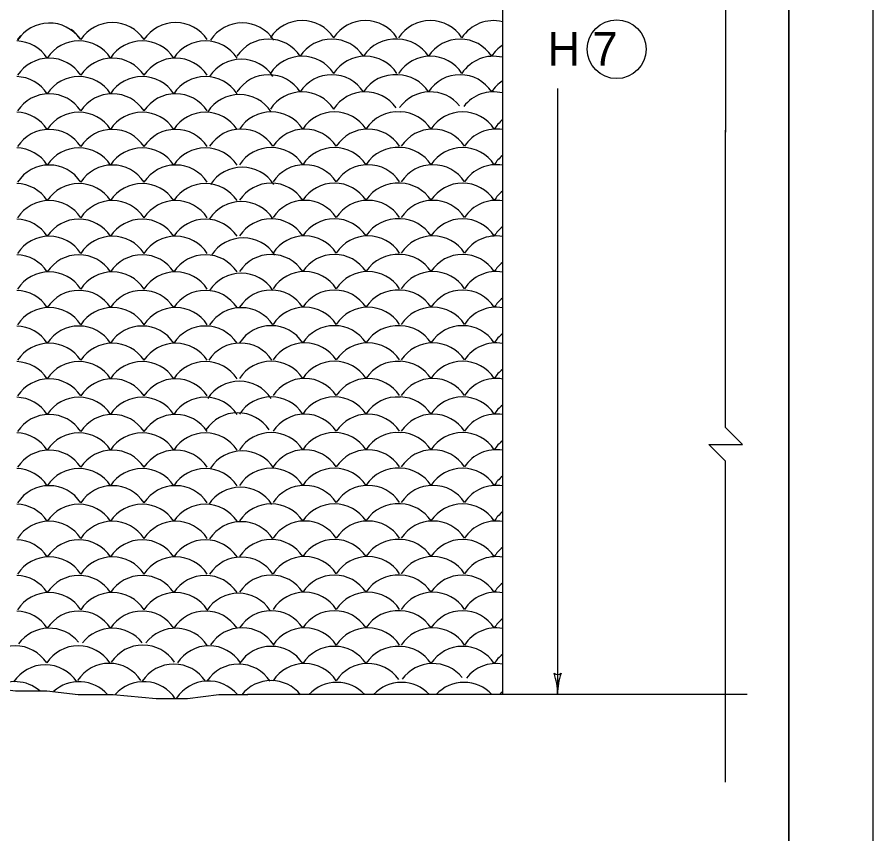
# Model space of a CAD drawing. Extents: x 1000 to 1036.3, y 1000 to 1022.
# Drawn here: x 1030.9 to 1036, y 1011.11 to 1015.97 of the extents above; entities that cross this region are included whole.
import ezdxf

# ---------------------------------------------------------------- set-up
doc = ezdxf.new("R2010")
doc.units = 0
for name, color, linetype in [('1', 7, 'Continuous'), ('10', 7, 'Continuous'), ('11', 7, 'Continuous'), ('5', 7, 'Continuous')]:
    doc.layers.add(name, color=color, linetype=linetype)

msp = doc.modelspace()

# ---------------------------------------------------------------- linework, layer by layer
at = {"layer": '1'}
for p, q in [((1033.7946, 1019.3265), (1033.7946, 1011.9342)), ((1034.1228, 1015.5399), (1034.1228, 1011.9361)), ((1035.2517, 1011.9342), (1032.2763, 1011.9342))]:
    msp.add_line(p, q, dxfattribs=at)
for points in [[(1035.1241, 1015.2818), (1035.1241, 1017.667), (1035.0241, 1017.767), (1035.2241, 1017.767), (1035.1241, 1017.867), (1035.1241, 1019.8742)], [(1035.1228, 1011.4136), (1035.1228, 1013.3232), (1035.0228, 1013.4232), (1035.2228, 1013.4232), (1035.1228, 1013.5232), (1035.1228, 1015.2927)], [(1027.4518, 1011.9807), (1027.6612, 1012.004), (1027.9171, 1012.0273), (1028.1498, 1012.0505), (1028.3824, 1012.0738), (1028.6616, 1012.0971), (1028.9175, 1012.0971), (1029.1037, 1012.1203), (1029.2898, 1012.1203), (1029.4992, 1012.0971), (1029.7086, 1012.0971), (1029.8948, 1012.0971), (1030.0808, 1012.0738), (1030.3135, 1012.0505), (1030.4997, 1012.004), (1030.709, 1011.9807), (1030.8952, 1011.9574), (1031.0813, 1011.9574), (1031.2674, 1011.9342), (1031.4768, 1011.9342), (1031.7328, 1011.9108), (1031.9189, 1011.9108)], [(1031.9189, 1011.9108), (1032.105, 1011.9342), (1032.2782, 1011.9342)]]:
    msp.add_lwpolyline(points, dxfattribs=at)
for centre, radius, start, end in [((1034.1228, 1012.0853), 0.0313, 228.7746, 310.8913), ((1033.7318, 1011.9367), 0.3909, 0, 18.6688), ((1034.5137, 1011.9367), 0.3909, 161.3472, 179.9939), ((1033.7318, 1011.9367), 0.3909, 359.9878, 0)]:
    msp.add_arc(centre, radius, start, end, dxfattribs=at)
at = {"layer": '10'}
for p, q in [((1036, 1022), (1036, 1000)), ((1035.5, 1021.5), (1035.5, 1000.5))]:
    msp.add_line(p, q, dxfattribs=at)
at = {"layer": '11'}
msp.add_lwpolyline([(1007, 1000.5), (1035.5, 1000.5), (1035.5, 1021.5), (1007, 1021.5)], close=True, dxfattribs=at)
msp.add_lwpolyline([(1007, 1000.5), (1035.5, 1000.5), (1035.5, 1021.5), (1007, 1021.5)], close=True, dxfattribs=at)
msp.add_lwpolyline([(1007, 1000.5), (1035.5, 1000.5), (1035.5, 1021.5), (1007, 1021.5)], close=True, dxfattribs=at)
msp.add_lwpolyline([(1007, 1000.5), (1035.5, 1000.5), (1035.5, 1021.5), (1007, 1021.5)], close=True, dxfattribs=at)
msp.add_circle((1034.4745, 1015.7747), 0.175, dxfattribs=at)
at = {"layer": '5'}
for centre, start, end in [((1031.0961, 1015.7054), 35.3574, 146.8614), ((1031.472, 1015.7085), 33.1386, 146.8614), ((1031.8485, 1015.7085), 33.1386, 146.8614), ((1032.2448, 1015.7056), 33.1386, 146.8614), ((1032.3711, 1015.7626), 128.9409, 129.3353), ((1032.6013, 1015.7197), 33.1386, 146.8614), ((1032.9778, 1015.7197), 33.1386, 146.8614), ((1033.3648, 1015.7197), 33.1386, 146.8614), ((1033.7413, 1015.7197), 76.2964, 146.8614), ((1031.0955, 1015.7085), 33.1386, 54.6402), ((1030.896, 1015.5986), 33.1386, 88.4378), ((1031.0955, 1015.7085), 138.9192, 146.8614), ((1031.2725, 1015.5986), 33.1386, 146.8614), ((1031.649, 1015.5986), 33.1386, 146.8614), ((1032.0255, 1015.5986), 33.1386, 146.8614), ((1032.4018, 1015.6098), 33.1386, 146.8614), ((1032.7783, 1015.6098), 33.1386, 146.8614), ((1033.1548, 1015.6098), 85.7476, 146.8614), ((1033.1653, 1015.6098), 33.1386, 88.4378), ((1033.5418, 1015.6098), 33.1386, 146.8614), ((1033.9183, 1015.6098), 123.3511, 146.8614), ((1031.0955, 1015.4965), 33.1386, 146.8614), ((1031.472, 1015.4965), 33.1386, 146.8614), ((1031.8485, 1015.4965), 33.1386, 146.8614), ((1032.2393, 1015.4897), 33.1386, 146.8614), ((1032.6013, 1015.5077), 33.1386, 146.8614), ((1032.9778, 1015.5077), 33.1386, 146.8614), ((1033.3648, 1015.5077), 33.1386, 146.8614), ((1033.7413, 1015.5077), 76.2964, 146.8614), ((1030.896, 1015.3866), 33.1386, 88.4378), ((1031.2725, 1015.3866), 33.1386, 146.8614), ((1031.649, 1015.3866), 33.1386, 146.8614), ((1032.0255, 1015.3866), 33.1386, 146.8614), ((1032.4018, 1015.3978), 33.1386, 146.8614), ((1032.7783, 1015.3978), 33.1386, 146.8614), ((1033.1548, 1015.3978), 85.7476, 146.8614), ((1033.1653, 1015.3978), 33.1386, 88.4378), ((1033.5418, 1015.3978), 33.1386, 146.8614), ((1033.9183, 1015.3978), 123.3511, 146.8614), ((1031.0955, 1015.2845), 33.1386, 146.8614), ((1031.472, 1015.2845), 33.1386, 146.8614), ((1031.8485, 1015.2845), 33.1386, 146.8614), ((1032.6013, 1015.2957), 33.1386, 146.8614), ((1032.9778, 1015.2957), 35.3574, 146.8614), ((1033.3648, 1015.2957), 39.1582, 144.2576), ((1033.7413, 1015.2957), 76.2964, 142.0453), ((1032.2282, 1015.2793), 33.1386, 146.8614), ((1030.896, 1015.1746), 33.1386, 88.4378), ((1031.2725, 1015.1746), 33.1386, 146.8614), ((1031.649, 1015.1746), 33.1386, 146.8614), ((1032.0255, 1015.1746), 33.1386, 146.8614), ((1032.4173, 1015.1766), 33.1386, 146.8614), ((1032.7938, 1015.1766), 33.1386, 146.8614), ((1033.1703, 1015.1766), 85.7476, 146.8614), ((1033.1808, 1015.1766), 33.1386, 88.4378), ((1033.5573, 1015.1766), 33.1386, 146.8614), ((1033.9338, 1015.1766), 128.2053, 146.8614), ((1031.0955, 1015.0725), 33.1386, 146.8614), ((1031.472, 1015.0725), 33.1386, 146.8614), ((1031.8485, 1015.0725), 33.1386, 146.8614), ((1032.2393, 1015.0745), 33.1386, 146.8614), ((1032.6168, 1015.0744), 33.1386, 146.8614), ((1032.9933, 1015.0744), 33.1386, 146.8614), ((1033.3803, 1015.0744), 33.1386, 146.8614), ((1033.7568, 1015.0744), 80.3177, 146.8614), ((1030.896, 1014.9626), 33.1386, 88.4378), ((1031.2725, 1014.9626), 33.1386, 146.8614), ((1031.649, 1014.9626), 33.1386, 146.8614), ((1032.0255, 1014.9626), 33.1386, 146.8614), ((1032.4173, 1014.9646), 33.1386, 146.8614), ((1032.7938, 1014.9646), 33.1386, 146.8614), ((1033.1703, 1014.9646), 85.7476, 146.8614), ((1033.1808, 1014.9646), 33.1386, 88.4378), ((1033.5573, 1014.9646), 33.1386, 146.8614), ((1033.9338, 1014.9646), 128.2053, 146.8614), ((1031.0955, 1014.8605), 33.1386, 146.8614), ((1031.472, 1014.8605), 33.1386, 146.8614), ((1031.8485, 1014.8605), 33.1386, 146.8614), ((1032.2448, 1014.8475), 33.1386, 146.8614), ((1032.6168, 1014.8624), 33.1386, 146.8614), ((1032.9933, 1014.8624), 33.1386, 146.8614), ((1033.3803, 1014.8624), 33.1386, 146.8614), ((1033.7568, 1014.8624), 80.3177, 146.8614), ((1030.896, 1014.7506), 33.1386, 88.4378), ((1031.2725, 1014.7506), 33.1386, 146.8614), ((1031.649, 1014.7506), 33.1386, 146.8614), ((1032.0255, 1014.7506), 33.1386, 146.8614), ((1032.4173, 1014.7526), 33.1386, 146.8614), ((1032.7938, 1014.7526), 33.1386, 146.8614), ((1033.1703, 1014.7526), 85.7476, 146.8614), ((1033.1808, 1014.7526), 33.1386, 88.4378), ((1033.5573, 1014.7526), 33.1386, 146.8614), ((1033.9338, 1014.7526), 128.2053, 146.8614), ((1031.0955, 1014.6485), 33.1386, 146.8614), ((1031.472, 1014.6485), 33.1386, 146.8614), ((1031.8485, 1014.6485), 33.1386, 146.8614), ((1032.2393, 1014.6427), 33.1386, 146.8614), ((1032.6168, 1014.6504), 33.1386, 146.8614), ((1032.9933, 1014.6504), 33.1386, 146.8614), ((1033.3803, 1014.6504), 33.1386, 146.8614), ((1033.7568, 1014.6504), 80.3177, 146.8614), ((1030.896, 1014.5386), 33.1386, 88.4378), ((1031.2725, 1014.5386), 33.1386, 146.8614), ((1031.649, 1014.5386), 33.1386, 146.8614), ((1032.0255, 1014.5386), 33.1386, 146.8614), ((1032.4173, 1014.5406), 33.1386, 146.8614), ((1032.7938, 1014.5406), 33.1386, 146.8614), ((1033.1703, 1014.5406), 85.7476, 146.8614), ((1033.1808, 1014.5406), 33.1386, 88.4378), ((1033.5573, 1014.5406), 33.1386, 146.8614), ((1033.9338, 1014.5406), 128.2053, 146.8614), ((1031.0955, 1014.4365), 33.1386, 146.8614), ((1031.472, 1014.4365), 33.1386, 146.8614), ((1031.8485, 1014.4365), 33.1386, 146.8614), ((1032.2504, 1014.4268), 33.1386, 146.8614), ((1032.6168, 1014.4384), 33.1386, 146.8614), ((1032.9933, 1014.4384), 33.1386, 146.8614), ((1033.3803, 1014.4384), 33.1386, 146.8614), ((1033.7568, 1014.4384), 80.3177, 146.8614), ((1030.896, 1014.3266), 33.1386, 88.4378), ((1031.2725, 1014.3266), 33.1386, 146.8614), ((1031.649, 1014.3266), 33.1386, 146.8614), ((1032.0255, 1014.3266), 33.1386, 146.8614), ((1032.4173, 1014.3286), 33.1386, 146.8614), ((1032.7938, 1014.3286), 33.1386, 146.8614), ((1033.1703, 1014.3286), 85.7476, 146.8614), ((1033.1808, 1014.3286), 33.1386, 88.4378), ((1033.5573, 1014.3286), 33.1386, 146.8614), ((1033.9338, 1014.3286), 128.2053, 146.8614), ((1031.0955, 1014.2245), 33.1386, 146.8614), ((1031.472, 1014.2245), 33.1386, 146.8614), ((1031.8485, 1014.2245), 33.1386, 146.8614), ((1032.2393, 1014.2165), 33.1386, 146.8614), ((1032.6168, 1014.2264), 33.1386, 146.8614), ((1032.9933, 1014.2264), 33.1386, 146.8614), ((1033.3803, 1014.2264), 33.1386, 146.8614), ((1033.7568, 1014.2264), 80.3177, 146.8614), ((1030.896, 1014.1146), 33.1386, 88.4378), ((1031.2725, 1014.1146), 33.1386, 146.8614), ((1031.649, 1014.1146), 33.1386, 146.8614), ((1032.0255, 1014.1146), 33.1386, 146.8614), ((1032.4173, 1014.1166), 33.1386, 146.8614), ((1032.7938, 1014.1166), 33.1386, 146.8614), ((1033.1703, 1014.1166), 85.7476, 146.8614), ((1033.1808, 1014.1166), 33.1386, 88.4378), ((1033.5573, 1014.1166), 33.1386, 146.8614), ((1033.9338, 1014.1166), 128.2053, 146.8614), ((1031.0955, 1014.0125), 33.1386, 146.8614), ((1031.472, 1014.0125), 33.1386, 146.8614), ((1031.8485, 1014.0125), 33.1386, 146.8614), ((1032.2393, 1014.0116), 33.1386, 146.8614), ((1032.6168, 1014.0144), 33.1386, 146.8614), ((1032.9933, 1014.0144), 33.1386, 146.8614), ((1033.3803, 1014.0144), 33.1386, 146.8614), ((1033.7568, 1014.0144), 80.3177, 146.8614), ((1030.896, 1013.9026), 33.1386, 88.4378), ((1031.2725, 1013.9026), 33.1386, 146.8614), ((1031.649, 1013.9026), 33.1386, 146.8614), ((1032.0255, 1013.9026), 33.1386, 146.8614), ((1032.4173, 1013.9046), 33.1386, 146.8614), ((1032.7938, 1013.9046), 33.1386, 146.8614), ((1033.1703, 1013.9046), 85.7476, 146.8614), ((1033.1808, 1013.9046), 33.1386, 88.4378), ((1033.5573, 1013.9046), 33.1386, 146.8614), ((1033.9338, 1013.9046), 128.2053, 146.8614), ((1031.0955, 1013.8005), 33.1386, 146.8614), ((1031.472, 1013.8005), 33.1386, 146.8614), ((1031.8485, 1013.8005), 33.1386, 146.8614), ((1032.2338, 1013.8013), 33.1386, 146.8614), ((1032.6168, 1013.8024), 33.1386, 146.8614), ((1032.9933, 1013.8024), 33.1386, 146.8614), ((1033.3803, 1013.8024), 33.1386, 146.8614), ((1033.7568, 1013.8024), 80.3177, 146.8614), ((1030.896, 1013.6906), 33.1386, 88.4378), ((1031.2725, 1013.6906), 33.1386, 146.8614), ((1031.649, 1013.6906), 33.1386, 146.8614), ((1032.0255, 1013.6906), 33.1386, 146.8614), ((1032.4173, 1013.6926), 33.1386, 146.8614), ((1032.7938, 1013.6926), 33.1386, 146.8614), ((1033.1703, 1013.6926), 85.7476, 146.8614), ((1033.1808, 1013.6926), 33.1386, 88.4378), ((1033.5573, 1013.6926), 33.1386, 146.8614), ((1033.9338, 1013.6926), 128.2053, 146.8614), ((1031.0955, 1013.5885), 33.1386, 146.8614), ((1031.472, 1013.5885), 33.1386, 146.8614), ((1031.8485, 1013.5885), 33.1386, 146.8614), ((1032.2282, 1013.5743), 33.1386, 146.8614), ((1032.6168, 1013.5904), 33.1386, 146.8614), ((1032.9933, 1013.5904), 33.1386, 146.8614), ((1033.3803, 1013.5904), 33.1386, 146.8614), ((1033.7568, 1013.5904), 80.3177, 146.8614), ((1030.896, 1013.4786), 33.1386, 88.4378), ((1031.2725, 1013.4786), 33.1386, 146.8614), ((1031.649, 1013.4786), 33.1386, 146.8614), ((1032.0255, 1013.4786), 33.1386, 146.8614), ((1032.4173, 1013.4806), 33.1386, 146.8614), ((1032.7938, 1013.4806), 33.1386, 146.8614), ((1033.1703, 1013.4806), 85.7476, 146.8614), ((1033.1808, 1013.4806), 33.1386, 88.4378), ((1033.5573, 1013.4806), 33.1386, 146.8614), ((1033.9338, 1013.4806), 128.2053, 146.8614), ((1031.0955, 1013.3765), 33.1386, 146.8614), ((1031.472, 1013.3765), 33.1386, 146.8614), ((1031.8485, 1013.3765), 33.1386, 146.8614), ((1032.2172, 1013.3861), 33.1386, 146.8614), ((1032.6168, 1013.3784), 33.1386, 146.8614), ((1032.9933, 1013.3784), 33.1386, 146.8614), ((1033.3803, 1013.3784), 33.1386, 146.8614), ((1033.7568, 1013.3784), 80.3177, 146.8614), ((1030.896, 1013.2666), 33.1386, 88.4378), ((1031.2725, 1013.2666), 33.1386, 146.8614), ((1031.649, 1013.2666), 33.1386, 146.8614), ((1032.0255, 1013.2666), 33.1386, 146.8614), ((1032.4173, 1013.2686), 33.1386, 146.8614), ((1032.7938, 1013.2686), 33.1386, 146.8614), ((1033.1703, 1013.2686), 85.7476, 146.8614), ((1033.1808, 1013.2686), 33.1386, 88.4378), ((1033.5573, 1013.2686), 33.1386, 146.8614), ((1033.9338, 1013.2686), 128.2053, 146.8614), ((1031.0955, 1013.1645), 33.1386, 146.8614), ((1031.472, 1013.1645), 33.1386, 146.8614), ((1031.8485, 1013.1645), 33.1386, 146.8614), ((1032.2448, 1013.1591), 33.1386, 146.8614), ((1032.6168, 1013.1664), 33.1386, 146.8614), ((1032.9933, 1013.1664), 33.1386, 146.8614), ((1033.3803, 1013.1664), 33.1386, 146.8614), ((1033.7568, 1013.1664), 80.3177, 146.8614), ((1030.896, 1013.0546), 33.1386, 88.4378), ((1031.2725, 1013.0546), 33.1386, 146.8614), ((1031.649, 1013.0546), 33.1386, 146.8614), ((1032.0255, 1013.0546), 33.1386, 146.8614), ((1032.4173, 1013.0566), 33.1386, 146.8614), ((1032.7938, 1013.0566), 33.1386, 146.8614), ((1033.1703, 1013.0566), 85.7476, 146.8614), ((1033.1808, 1013.0566), 33.1386, 88.4378), ((1033.5573, 1013.0566), 33.1386, 146.8614), ((1033.9338, 1013.0566), 128.2053, 146.8614), ((1031.0955, 1012.9525), 33.1386, 146.8614), ((1031.472, 1012.9525), 33.1386, 146.8614), ((1031.8485, 1012.9525), 33.1386, 146.8614), ((1032.2338, 1012.9432), 33.1386, 146.8614), ((1032.6168, 1012.9544), 33.1386, 146.8614), ((1032.9933, 1012.9544), 33.1386, 146.8614), ((1033.3803, 1012.9544), 33.1386, 146.8614), ((1033.7568, 1012.9544), 80.3177, 146.8614), ((1030.896, 1012.8426), 33.1386, 88.4378), ((1031.2725, 1012.8426), 33.1386, 146.8614), ((1031.649, 1012.8426), 33.1386, 146.8614), ((1032.0255, 1012.8426), 33.1386, 146.8614), ((1032.4173, 1012.8446), 33.1386, 146.8614), ((1032.7938, 1012.8446), 33.1386, 146.8614), ((1033.1703, 1012.8446), 85.7476, 146.8614), ((1033.1808, 1012.8446), 33.1386, 88.4378), ((1033.5573, 1012.8446), 33.1386, 146.8614), ((1033.9338, 1012.8446), 128.2053, 146.8614), ((1031.0955, 1012.7405), 33.1386, 146.8614), ((1031.472, 1012.7405), 33.1386, 146.8614), ((1031.8485, 1012.7405), 33.1386, 146.8614), ((1032.2393, 1012.7384), 33.1386, 146.8614), ((1032.6168, 1012.7424), 33.1386, 146.8614), ((1032.9933, 1012.7424), 33.1386, 146.8614), ((1033.3803, 1012.7424), 33.1386, 146.8614), ((1033.7568, 1012.7424), 80.3177, 146.8614), ((1032.4173, 1012.6326), 33.1386, 146.8614), ((1032.7938, 1012.6326), 33.1386, 146.8614), ((1033.1703, 1012.6326), 85.7476, 146.8614), ((1033.1808, 1012.6326), 33.1386, 88.4378), ((1033.5573, 1012.6326), 33.1386, 146.8614), ((1030.896, 1012.6306), 33.1386, 88.4378), ((1031.2725, 1012.6306), 33.1386, 146.8614), ((1031.649, 1012.6306), 33.1386, 146.8614), ((1032.0255, 1012.6306), 33.1386, 146.8614), ((1033.9338, 1012.6326), 128.2053, 146.8614), ((1032.6168, 1012.5304), 33.1386, 146.8614), ((1032.9933, 1012.5304), 33.1386, 146.8614), ((1033.3803, 1012.5304), 33.1386, 146.8614), ((1033.7568, 1012.5304), 80.3177, 146.8614), ((1031.0955, 1012.5285), 33.1386, 146.8614), ((1031.472, 1012.5285), 33.1386, 146.8614), ((1031.8485, 1012.5285), 33.1386, 146.8614), ((1032.2393, 1012.528), 33.1386, 146.8614), ((1030.896, 1012.4186), 33.1386, 88.4378), ((1031.2725, 1012.4186), 33.1386, 146.8614), ((1031.649, 1012.4186), 33.1386, 146.8614), ((1032.0255, 1012.4186), 33.1386, 146.8614), ((1032.4173, 1012.4206), 33.1386, 146.8614), ((1032.7938, 1012.4206), 33.1386, 146.8614), ((1033.1703, 1012.4206), 85.7476, 146.8614), ((1033.1808, 1012.4206), 33.1386, 88.4378), ((1033.5573, 1012.4206), 33.1386, 146.8614), ((1033.9338, 1012.4206), 128.2053, 146.8614), ((1031.0955, 1012.3165), 33.1386, 146.8614), ((1031.472, 1012.3165), 33.1386, 146.8614), ((1031.8485, 1012.3165), 33.1386, 146.8614), ((1032.2227, 1012.3121), 33.1386, 146.8614), ((1032.6168, 1012.3184), 33.1386, 146.8614), ((1032.9933, 1012.3184), 33.1386, 146.8614), ((1033.3803, 1012.3184), 33.1386, 146.8614), ((1033.7568, 1012.3184), 80.3177, 146.8614), ((1030.896, 1012.2066), 33.1386, 88.4378), ((1031.2725, 1012.2066), 33.1386, 146.8614), ((1031.649, 1012.2066), 33.1386, 146.8614), ((1032.0255, 1012.2066), 33.1386, 146.8614), ((1032.4173, 1012.2086), 33.1386, 146.8614), ((1032.7938, 1012.2086), 33.1386, 146.8614), ((1033.1703, 1012.2086), 85.7476, 146.8614), ((1033.1808, 1012.2086), 33.1386, 88.4378), ((1033.5573, 1012.2086), 33.1386, 146.8614), ((1033.9338, 1012.2086), 128.2053, 146.8614), ((1031.0955, 1012.1045), 39.1582, 144.2576), ((1031.472, 1012.1045), 37.9625, 142.0453), ((1031.8485, 1012.1045), 33.1386, 142.1037), ((1032.2448, 1012.1073), 33.1386, 146.8614), ((1032.6168, 1012.1064), 33.1386, 146.8614), ((1032.9933, 1012.1064), 33.1386, 146.8614), ((1033.3803, 1012.1064), 33.1386, 146.8614), ((1033.7568, 1012.1064), 80.3177, 146.8614), ((1030.8925, 1011.9999), 33.1386, 146.8614), ((1031.269, 1011.9999), 33.1386, 146.8614), ((1031.6539, 1012.0041), 33.1386, 146.8614), ((1032.0471, 1011.9999), 33.1386, 146.8614), ((1032.4173, 1011.9966), 33.1386, 146.8614), ((1032.7938, 1011.9966), 33.1386, 146.8614), ((1033.1703, 1011.9966), 85.7476, 146.8614), ((1033.1808, 1011.9966), 33.1386, 88.4378), ((1033.5573, 1011.9966), 33.1386, 146.8614), ((1033.9338, 1011.9966), 128.2053, 146.8614), ((1031.0724, 1011.887), 33.1386, 146.8614), ((1031.4531, 1011.8954), 33.1386, 146.8614), ((1031.8379, 1011.8912), 33.1386, 146.8614), ((1032.2228, 1011.8912), 33.1386, 146.8614), ((1032.6168, 1011.8944), 33.1386, 146.8614), ((1032.9933, 1011.8944), 35.3574, 146.8614), ((1033.3803, 1011.8944), 39.1582, 144.2576), ((1033.7568, 1011.8944), 80.3177, 142.0453), ((1030.8925, 1011.7866), 49.3918, 123.8759), ((1031.2732, 1011.7866), 40.9837, 132.5178), ((1031.6581, 1011.7866), 33.1386, 139.3398), ((1032.0429, 1011.7908), 39.5873, 146.8614), ((1032.4173, 1011.7928), 38.9096, 141.0904), ((1032.8084, 1011.7824), 42.4104, 137.5896), ((1033.1933, 1011.7824), 42.4104, 137.5896), ((1033.5656, 1011.7824), 42.4104, 137.5896), ((1033.9421, 1011.7824), 130.9417, 137.5896)]:
    msp.add_arc(centre, 0.225, start, end, dxfattribs=at)

# ---------------------------------------------------------------- texts
at = {"layer": '1'}
msp.add_text('H 7', height=0.2, dxfattribs=at).set_placement((1034.0631, 1015.6773))

doc.saveas('drawing.dxf')
